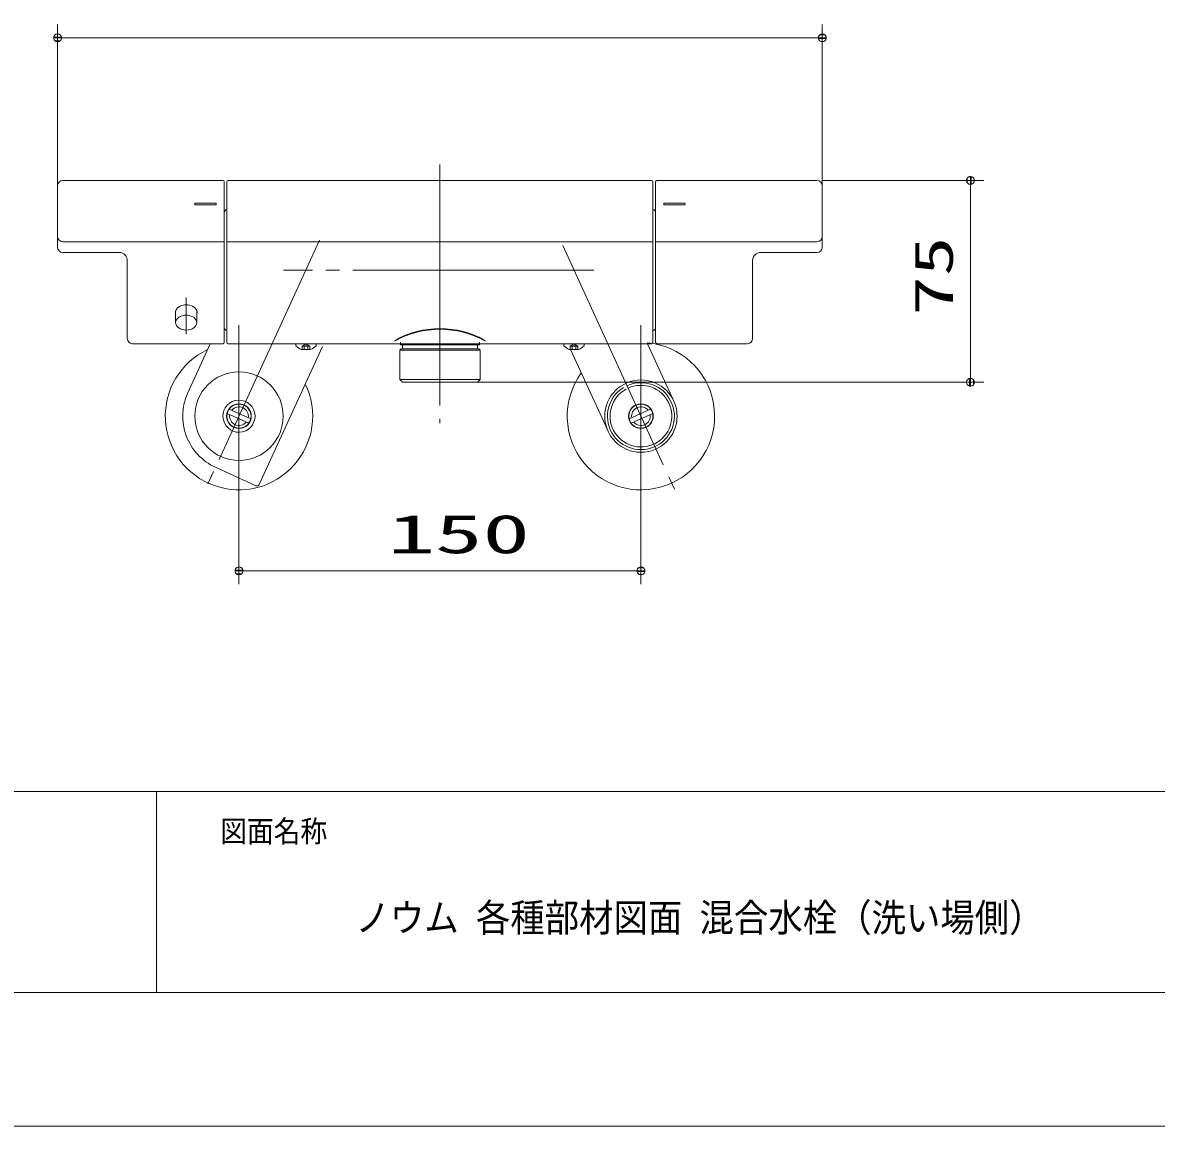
# Model space of a CAD drawing. Units: millimetres on the paper, scale 1:5. Extents: x -305 to 305, y -152 to 152.
# Drawn here: x -211 to -126.4, y -148.5 to -66.1 of the extents above; entities that cross this region are included whole.
import ezdxf
from ezdxf.enums import TextEntityAlignment as Align

# ---------------------------------------------------------------- set-up
doc = ezdxf.new("R2010")
doc.units = ezdxf.units.MM
doc.linetypes.add('LONG_CHAIN', pattern=[21, 18, -1, 1, -1])
for name, color, linetype, lineweight in [('0-1_RV', 7, 'Continuous', 9), ('0-2_0', 7, 'Continuous', 9), ('0-3_DEFPOINTS', 7, 'Continuous', 9), ('0-4_1図面枠', 7, 'Continuous', 9), ('0-5_図面枠', 3, 'Continuous', 9)]:
    doc.layers.add(name, color=color, linetype=linetype, lineweight=lineweight)
doc.styles.add('ＭＳ ゴシック', font='')
doc.styles.get('ＭＳ ゴシック').set_extended_font_data('MS Gothic')

# ---------------------------------------------------------------- blocks, each defined once
blk = doc.blocks.new('_DOTSMALL')
at = {"layer": '0-2_0'}
for p, q in [((0.0746, 0.1), (-0.0746, 0.1)), ((0.1223, -0.0248), (-0.1223, -0.0248))]:
    blk.add_line(p, q, dxfattribs=at)
for points in [[(0.125, 0), (0.124, 0.0157), (0.1211, 0.0311), (0.1162, 0.046), (0.1095, 0.0602), (0.1011, 0.0735), (0.0911, 0.0856), (0.0797, 0.0963), (0.067, 0.1055), (0.0532, 0.1131), (0.0386, 0.1189), (0.0234, 0.1228), (0.0078, 0.1248), (-0.0078, 0.1248), (-0.0234, 0.1228), (-0.0386, 0.1189), (-0.0532, 0.1131), (-0.067, 0.1055), (-0.0797, 0.0963), (-0.0911, 0.0856), (-0.1011, 0.0735), (-0.1095, 0.0602), (-0.1162, 0.046), (-0.1211, 0.0311), (-0.124, 0.0157), (-0.125, 0), (0, 0)], [(-0.125, 0), (-0.124, -0.0157), (-0.1211, -0.0311), (-0.1162, -0.046), (-0.1095, -0.0602), (-0.1011, -0.0735), (-0.0911, -0.0856), (-0.0797, -0.0963), (-0.067, -0.1055), (-0.0532, -0.1131), (-0.0386, -0.1189), (-0.0234, -0.1228), (-0.0078, -0.1248), (0.0078, -0.1248), (0.0234, -0.1228), (0.0386, -0.1189), (0.0532, -0.1131), (0.067, -0.1055), (0.0797, -0.0963), (0.0911, -0.0856), (0.1011, -0.0735), (0.1095, -0.0602), (0.1162, -0.046), (0.1211, -0.0311), (0.124, -0.0157), (0.125, 0), (0, 0)]]:
    blk.add_lwpolyline(points, close=True, dxfattribs=at)

msp = doc.modelspace()

# ---------------------------------------------------------------- linework, layer by layer
at = {"layer": '0-1_RV'}
for p, q in [((-208.402, -78.281), (-208.402, -66.231)), ((-151.322, -78.281), (-151.322, -66.231)), ((-208.402, -67.231), (-151.322, -67.231)), ((-208.402, -78.281), (-208.402, -82.853)), ((-208.002, -77.881), (-196.062, -77.881)), ((-195.962, -77.981), (-195.962, -89.968)), ((-195.762, -77.981), (-195.762, -89.968)), ((-195.662, -77.881), (-164.062, -77.881)), ((-163.962, -77.981), (-163.962, -89.968)), ((-163.762, -77.981), (-163.762, -89.968)), ((-151.722, -77.881), (-163.662, -77.881)), ((-151.322, -77.881), (-139.268, -77.881)), ((-151.322, -78.281), (-151.322, -82.853)), ((-140.268, -77.881), (-140.268, -92.941)), ((-198.162, -79.62), (-198.162, -79.66)), ((-198.122, -79.58), (-196.602, -79.58)), ((-198.122, -79.7), (-196.602, -79.7)), ((-196.562, -79.62), (-196.562, -79.66)), ((-163.162, -79.62), (-163.162, -79.66)), ((-161.602, -79.58), (-163.122, -79.58)), ((-161.602, -79.7), (-163.122, -79.7)), ((-161.562, -79.62), (-161.562, -79.66)), ((-208.002, -82.453), (-195.962, -82.453)), ((-195.762, -82.453), (-179.862, -82.453)), ((-163.962, -82.453), (-179.862, -82.453)), ((-151.722, -82.453), (-163.762, -82.453)), ((-208.002, -83.253), (-203.802, -83.253)), ((-151.722, -83.253), (-155.922, -83.253)), ((-203.202, -83.853), (-203.202, -89.668)), ((-156.522, -83.853), (-156.522, -89.668)), ((-199.592, -87.603), (-199.592, -88.492)), ((-198.012, -87.603), (-198.012, -88.492)), ((-196.062, -90.068), (-202.802, -90.068)), ((-198.679, -93.727), (-197.003, -90.068)), ((-195.662, -90.068), (-179.862, -90.068)), ((-193.346, -100.571), (-188.627, -90.275)), ((-190.622, -90.108), (-190.622, -90.225)), ((-190.582, -90.068), (-190.262, -90.068)), ((-190.212, -90.508), (-189.512, -90.508)), ((-189.462, -90.068), (-189.142, -90.068)), ((-189.102, -90.108), (-189.102, -90.225)), ((-182.762, -90.441), (-182.862, -90.541)), ((-182.762, -90.441), (-176.962, -90.441)), ((-182.762, -90.441), (-176.962, -90.441)), ((-182.662, -90.381), (-182.662, -90.141)), ((-179.862, -90.441), (-182.605, -90.441)), ((-164.062, -90.068), (-179.862, -90.068)), ((-179.862, -90.441), (-177.118, -90.441)), ((-177.062, -90.381), (-177.062, -90.141)), ((-176.862, -90.541), (-176.962, -90.441)), ((-170.622, -90.108), (-170.622, -90.225)), ((-170.262, -90.068), (-170.582, -90.068)), ((-169.512, -90.508), (-170.212, -90.508)), ((-170.109, -90.508), (-167.316, -96.602)), ((-169.142, -90.068), (-169.462, -90.068)), ((-169.102, -90.108), (-169.102, -90.225)), ((-164.37, -90.068), (-162.407, -94.352)), ((-163.662, -90.068), (-156.922, -90.068)), ((-182.862, -90.541), (-182.862, -92.741)), ((-176.862, -90.541), (-182.862, -90.541)), ((-176.862, -92.741), (-176.862, -90.541)), ((-182.862, -92.741), (-182.662, -92.941)), ((-182.662, -92.941), (-177.062, -92.941)), ((-177.062, -92.941), (-139.268, -92.941)), ((-194.135, -96.008), (-195.738, -95.273)), ((-193.985, -95.68), (-195.588, -94.946)), ((-165.738, -95.68), (-164.135, -94.946)), ((-165.588, -96.008), (-163.985, -95.273)), ((-196.611, -99.295), (-193.612, -100.67)), ((-194.862, -101.595), (-194.862, -108.026)), ((-164.862, -101.595), (-164.862, -108.026)), ((-164.862, -107.026), (-194.862, -107.026))]:
    msp.add_line(p, q, dxfattribs=at)
at = {"layer": '0-1_RV', "linetype": 'LONG_CHAIN'}
for p, q in [((-179.862, -76.681), (-179.862, -95.992)), ((-188.843, -82.346), (-197.476, -101.181)), ((-170.697, -82.746), (-162.273, -101.123)), ((-168.37, -84.568), (-191.533, -84.568)), ((-198.802, -86.611), (-198.802, -89.35)), ((-194.862, -88.674), (-194.862, -101.595)), ((-164.862, -88.674), (-164.862, -101.595))]:
    msp.add_line(p, q, dxfattribs=at)
at = {"layer": '0-1_RV'}
for points in [[(-179.862, -90.141), (-182.802, -90.141), (-182.802, -89.941)], [(-179.862, -90.141), (-176.922, -90.141), (-176.922, -89.941)], [(-177.062, -92.941), (-176.862, -92.741), (-182.862, -92.741)]]:
    msp.add_lwpolyline(points, dxfattribs=at)
for centre, radius in [((-194.862, -95.477), 3.3), ((-164.861, -95.477), 2.7), ((-194.862, -95.477), 0.92), ((-194.862, -95.477), 0.9), ((-164.861, -95.477), 0.92), ((-164.861, -95.477), 0.9)]:
    msp.add_circle(centre, radius, dxfattribs=at)
for centre, radius, start, end in [((-208.002, -78.281), 0.4, 90, 180), ((-196.062, -77.981), 0.1, 360, 90), ((-195.662, -77.981), 0.1, 90, 180), ((-164.062, -77.981), 0.1, 0, 90), ((-163.662, -77.981), 0.1, 90, 180), ((-151.722, -78.281), 0.4, 0, 90), ((-198.122, -79.62), 0.04, 90, 180), ((-198.122, -79.66), 0.04, 180, 270), ((-196.602, -79.62), 0.04, 0, 90), ((-196.602, -79.66), 0.04, 270, 360), ((-195.762, -80.268), 0.2, 90, 180), ((-163.962, -80.268), 0.2, 0, 90), ((-163.122, -79.62), 0.04, 90, 180), ((-163.122, -79.66), 0.04, 180, 270), ((-161.602, -79.62), 0.04, 0, 90), ((-161.602, -79.66), 0.04, 270, 360), ((-208.002, -82.053), 0.4, 180, 270), ((-151.722, -82.053), 0.4, 270, 0), ((-208.002, -82.853), 0.4, 180, 270), ((-151.722, -82.853), 0.4, 270, 0), ((-203.802, -83.853), 0.6, 0, 90), ((-155.922, -83.853), 0.6, 90, 180), ((-202.802, -89.668), 0.4, 180, 270), ((-195.762, -88.868), 0.2, 180, 270), ((-179.862, -95.844), 6.898, 60.80747, 119.19253), ((-179.862, -95.89), 6.898, 60.80747, 119.19253), ((-163.962, -88.868), 0.2, 270, 0), ((-156.922, -89.668), 0.4, 270, 0), ((-194.862, -95.477), 5.5, 115.16161, 25.85459), ((-196.062, -89.968), 0.1, 270, 0), ((-195.662, -89.968), 0.1, 180, 270), ((-190.582, -90.108), 0.04, 90, 180), ((-189.412, -88.91), 1.787, 227.41439, 243.43433), ((-190.075, -90.275), 0.06, 60, 120), ((-189.648, -90.275), 0.06, 60, 120), ((-190.311, -88.91), 1.787, 296.56567, 312.58561), ((-189.142, -90.108), 0.04, 0, 90), ((-182.602, -90.381), 0.06, 180, 270), ((-177.122, -90.381), 0.06, 270, 0), ((-170.582, -90.108), 0.04, 90, 180), ((-169.412, -88.91), 1.787, 227.41439, 243.43433), ((-164.862, -95.477), 5.5, 144.02458, 85.22382), ((-170.075, -90.275), 0.06, 60, 120), ((-169.648, -90.275), 0.06, 60, 120), ((-170.311, -88.91), 1.787, 296.56567, 312.58561), ((-169.142, -90.108), 0.04, 0, 90), ((-164.062, -89.968), 0.1, 270, 0), ((-163.662, -89.968), 0.1, 180, 270), ((-164.861, -95.477), 2.5, 121.22542, 114.62475), ((-194.862, -95.477), 4.2, 155.37373, 245.37579), ((-164.861, -95.477), 2.3, 118.66159, 114.6248), ((-194.862, -95.477), 1.2, 103.7346, 102.6176), ((-194.862, -95.477), 0.7, 170.27597, 320.47497), ((-194.862, -95.477), 0.7, 350.27597, 140.47497), ((-164.861, -95.477), 0.7, 39.525, 189.725), ((-164.861, -95.477), 0.7, 219.525, 9.724), ((-193.528, -100.488), 0.2, 245.37579, 335.37579)]:
    msp.add_arc(centre, radius, start, end, dxfattribs=at)
msp.add_ellipse((-198.802, -87.734), major_axis=(0.812, 0), ratio=0.705688, start_param=6.051808, end_param=9.656263, dxfattribs=at)
msp.add_ellipse((-198.802, -88.492), major_axis=(0.79, 0), ratio=0.707107, dxfattribs=at)
at = {"layer": '0-2_0'}
msp.add_line((-201.017, -123.498), (-201.017, -138.498), dxfattribs=at)
msp.add_line((-201.017, -123.498), (-201.017, -138.498), dxfattribs=at)
at = {"layer": '0-3_DEFPOINTS'}
for p, q in [((-190.149, -90.248), (-189.862, -90.082)), ((-190.149, -90.248), (-189.575, -90.248)), ((-190.149, -90.508), (-190.149, -90.248)), ((-190.002, -90.248), (-190.045, -90.223)), ((-190.002, -90.508), (-190.002, -90.248)), ((-189.862, -90.082), (-189.575, -90.248)), ((-189.721, -90.248), (-189.678, -90.223)), ((-189.718, -90.248), (-189.718, -90.508)), ((-189.575, -90.248), (-189.575, -90.508)), ((-169.862, -90.082), (-170.149, -90.248)), ((-170.149, -90.248), (-170.149, -90.508)), ((-169.575, -90.248), (-170.149, -90.248)), ((-170.002, -90.248), (-170.045, -90.223)), ((-170.005, -90.248), (-170.005, -90.508)), ((-169.575, -90.248), (-169.862, -90.082)), ((-169.721, -90.248), (-169.678, -90.223)), ((-169.721, -90.508), (-169.721, -90.248)), ((-169.575, -90.508), (-169.575, -90.248)), ((118.983, -148.498), (-301.017, -148.498))]:
    msp.add_line(p, q, dxfattribs=at)
for centre in [(-189.862, -90.536), (-169.862, -90.536)]:
    msp.add_arc(centre, 0.32, 63.90976, 116.09024, dxfattribs=at)
at = {"layer": '0-5_図面枠'}
msp.add_line((-291.017, -123.498), (108.983, -123.498), dxfattribs=at)
msp.add_lwpolyline([(-291.017, -138.498), (108.983, -138.498), (108.983, 138.502), (-291.017, 138.502)], close=True, dxfattribs=at)

# ---------------------------------------------------------------- block references
at = {"layer": '0-1_RV', "xscale": 2.32, "yscale": 2.32}
for p, rotation in [((-208.402, -67.231), 180), ((-140.268, -77.881), 90), ((-140.268, -92.941), 270), ((-194.862, -107.026), 180)]:
    msp.add_blockref('_DOTSMALL', p, dxfattribs=dict(at, rotation=rotation))
for p in [(-151.322, -67.231), (-164.862, -107.026)]:
    msp.add_blockref('_DOTSMALL', p, dxfattribs=at)

# ---------------------------------------------------------------- texts
at = {"layer": '0-1_RV', "style": 'ＭＳ ゴシック', "width": 1.5}
msp.add_text('75', height=2.889, rotation=90, dxfattribs=at).set_placement((-140.712, -87.967), align=Align.BOTTOM_LEFT)
at = {"layer": '0-1_RV', "style": 'ＭＳ ゴシック', "width": 1.8}
msp.add_text('150', height=2.889, dxfattribs=at).set_placement((-183.762, -106.581), align=Align.BOTTOM_LEFT)
at = {"layer": '0-4_1図面枠', "style": 'ＭＳ ゴシック', "width": 0.9}
for s, height, p in [('図面名称', 1.628, (-196.268, -127.769)), ('ノウム 各種部材図面 混合水栓（洗い場側）', 2.092, (-186.165, -134.589))]:
    msp.add_text(s, height=height, dxfattribs=at).set_placement(p, align=Align.BOTTOM_LEFT)

doc.saveas('drawing.dxf')
